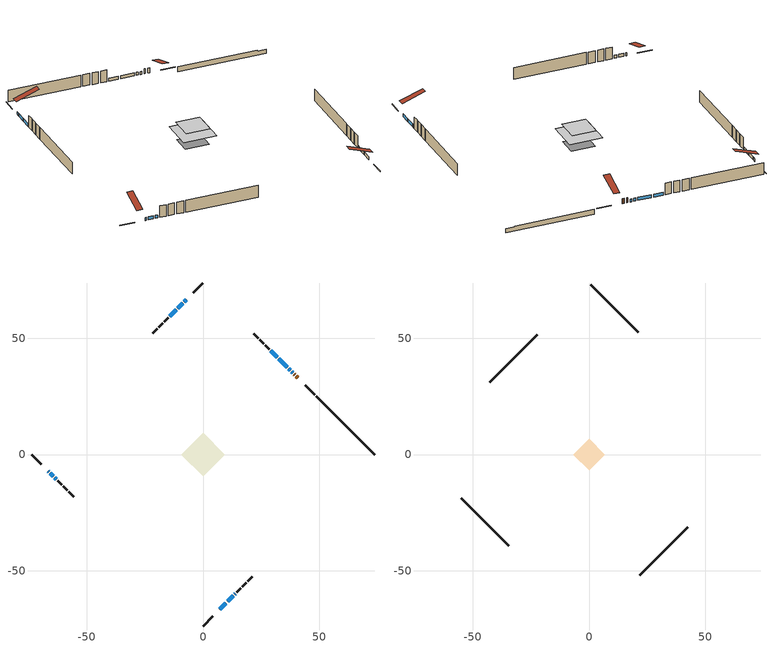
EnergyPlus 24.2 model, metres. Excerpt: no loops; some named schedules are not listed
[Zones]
conditioned space
 floor adiabatic (AdiabaticFloorConstruction): -9.4,0 0,9.4 9.4,0 0,-9.4 z2.74
 floor foundation (Slab1 construction): -6.27,0.6 -0.6,6.27 6.27,-0.6 0.6,-6.27 z-1.73
 wall outside (RimJoist1 construction): 0,-73.71 4.14,-69.58 / -73.71,0 -69.58,-4.14 / 0,73.71 -4.14,69.58 / 47.98,25.73 43.85,29.86 z0.3:0.6
 wall outside (AdiabaticWallConstruction 1): 40.8,32.92 40.17,33.54 / 39.52,34.19 39.13,34.58 z0.3:2.33
 wall outside (AdiabaticWallConstruction): 38.48,35.24 38.08,35.63 / -7.19,66.52 -8,65.71 / 7.19,-66.52 9.88,-63.83 / 10.54,-63.17 12.97,-60.75 / 13.62,-60.09 13.84,-59.87 / -8.66,65.06 -10.86,62.85 / -66.52,-7.19 -66.28,-7.43 / 37.42,36.29 36.94,36.77 / -65.62,-8.09 -64.33,-9.38 / -63.67,-10.04 -63.02,-10.69 / 36.28,37.43 32.51,41.2 / 31.85,41.86 29.16,44.55 / -11.52,62.19 -14.21,59.5 z0.3:1.52
 wall outside (Wall1 construction): 14.5,-59.22 16.21,-57.5 / -62.37,-11.34 -60.66,-13.05 / -14.87,58.84 -16.58,57.13 / 28.5,45.21 26.79,46.92 z0.3:5.18
 wall outside (Wall2 construction): 16.86,-56.85 18.57,-55.14 / -60,-13.71 -58.3,-15.41 / -17.24,56.47 -18.94,54.77 / 26.13,47.58 24.43,49.28 z0.3:5.18
 wall outside (Wall3 construction): 19.22,-54.49 21.21,-52.5 / -57.64,-16.07 -55.65,-18.06 / -19.6,54.11 -21.59,52.12 / 23.77,49.94 21.78,51.93 z0.3:5.18
 wall foundation (FoundationWall1 construction): 48.64,25.07,-1.73 48.64,25.07,0.3 71.2,2.51,0.3 71.2,2.51,-0.05 73.71,0,-0.05 73.71,0,-1.73
 window (WindowConstruction 10): 38.47,35.24 38.08,35.63 z0.3:1.52
 window (WindowConstruction 5): -7.19,66.52 -8,65.71 z0.3:1.52
 window (WindowConstruction 6): 7.19,-66.52 9.88,-63.83 z0.3:1.52
 window (WindowConstruction 7): 10.54,-63.17 12.97,-60.75 z0.3:1.52
 window (WindowConstruction 8): 13.62,-60.09 13.84,-59.87 z0.3:1.52
 window (WindowConstruction 9): -8.66,65.06 -10.86,62.85 z0.3:1.52
 window (WindowConstruction 11): -66.52,-7.19 -66.28,-7.43 z0.3:1.52
 window (WindowConstruction 12): 37.42,36.29 36.94,36.77 z0.3:1.52
 window (WindowConstruction): -65.62,-8.09 -64.33,-9.38 z0.3:1.52
 window (WindowConstruction 1): -63.67,-10.04 -63.03,-10.69 z0.3:1.52
 window (WindowConstruction 2): 36.28,37.43 32.51,41.2 z0.3:1.52
 window (WindowConstruction 3): 31.85,41.86 29.16,44.55 z0.3:1.52
 window (WindowConstruction 4): -11.52,62.19 -14.21,59.5 z0.3:1.52
 door (Door): 40.79,32.92 40.17,33.54 z0.3:2.33
 door (Door 1): 39.52,34.2 39.13,34.58 z0.3:2.33
 ceiling adiabatic (AdiabaticFloorConstruction): 0,-9.4 9.4,0 0,9.4 -9.4,0 z2.74
attic - vented
 floor to conditioned space (Floor1 construction Reversed): -6.78,0 0,6.78 6.78,0 0,-6.78 z5.18
 wall outside (Wall4 construction): 21.87,-51.84 42.34,-31.37 / -54.99,-18.72 -34.52,-39.19 / -22.25,51.47 -42.72,31 / 21.13,52.58 0.66,73.05 z0.3:5.18
 roof outside (Roof1 construction): 6.53,-67.18,5.18 -0.07,-60.57,8.29 -1.81,-62.31,8.29 4.79,-68.92,5.18; -67.18,-6.53,5.18 -60.57,0.07,8.29 -62.31,1.81,8.29 -68.92,-4.79,5.18; -6.53,67.18,5.18 0.07,60.57,8.29 1.81,62.31,8.29 -4.79,68.92,5.18; 41.45,32.26,5.18 34.85,25.66,8.29 36.59,23.91,8.29 43.19,30.52,5.18
[Building]
Building 1: Terrain=Suburbs
[Site:Location]
Montreal Mirabel Intl AP_QC: Latitude {deg}=45.68; Longitude {deg}=-74.03; Time Zone {hr}=-5; Elevation {m}=82; Keep Site Location Information=Yes
[Site:GroundTemperature:Shallow]
0.642858, -1.75623, -1.94836, -0.80987, 3.76054, 8.30966, 12.2535, 14.7518, 14.9641, 12.9321, 9.08883, 4.67926
[Site:WaterMainsTemperature]
Calculation Method=Schedule; Temperature Schedule=mains temperature schedule
[Material] Roughness=Rough; Thermal Absorptance=0.9
Name | Thickness {m} | Conductivity {W/m-K} | Density {kg/m3} | Specific Heat {J/kg-K} | Solar Absorptance | Visible Absorptance
asphalt or fiberglass shingles | 0.00635 | 0.162714 | 1121.4 | 1465.45 | 0.84 | 0.84
ceiling loosefill ins | 0.254 | 0.0480833 | 16.02 | 1046.75 | 0.7 | 0.7
ceiling stud and cavity | 0.1397 | 0.0906711 | 65.682 | 1177.47 | 0.7 | 0.7
concrete 4.0 in. | 0.1016 | 1.803125 | 2242.8 | 837.4 | 0.7 | 0.7
concrete 8.0 in. | 0.2032 | 1.803125 | 2242.8 | 837.4 | 0.7 | 0.7
door material | 0.04445 | 0.188738 | 512.64 | 1214.23 | 0.7 | 0.7
door material 1 | 0.04445 | 0.053851 | 512.64 | 1214.23 | 0.7 | 0.7
floor covering | 0.0127 | 0.0433444 | 54.468 | 1339.84 | 0.6 | 0.6
floor rigid ins; wall rigid ins | 0.512978 | 0.029427 | 32.04 | 1214.23 | 0.7 | 0.7
floor stud and cavity | 0.1397 | 1.75129 | 37.0049 | 1207.88 | 0.7 | 0.7
furniture material conditioned space 1 | 0.1524 | 0.115458 | 640.8 | 1214.23 | 0.6 | 0.6
gypsum board | 0.0127 | 0.160291 | 801 | 837.4 | 0.6 | 0.6
osb sheathing 0.5 in. | 0.0127 | 0.115458 | 512.64 | 1214.23 | 0.7 | 0.7
osb sheathing 0.75 in. | 0.01905 | 0.115458 | 512.64 | 1214.23 | 0.7 | 0.7
rim joist stud and cavity | 0.0508 | 0.153904 | 50.32683 | 1063.81 | 0.6 | 0.6
wall stud and cavity | 0.1397 | 0.132231 | 139.0536 | 1170.24 | 0.7 | 0.7
wall stud and cavity 1 | 0.1397 | 0.0785528 | 139.0536 | 1170.24 | 0.7 | 0.7
wall stud and cavity 2 | 0.1397 | 0.131356 | 139.0536 | 1170.24 | 0.7 | 0.7
wall stud and cavity 3 | 0.0889 | 6.1454 | 50.32683 | 1063.81 | 0.6 | 0.6
wall stud and cavity 4 | 0.0889 | 0.380278 | 52.3479 | 1209.89 | 0.7 | 0.7
wall stud and cavity 5 | 0.0889 | 0.391764 | 83.0341 | 1211.67 | 0.7 | 0.7
wood siding | 0.0254 | 0.102417 | 544.68 | 1172.36 | 0 | 0
wood siding 1 | 0.00254 | 0.102417 | 544.68 | 1172.36 | 0 | 0
wood siding 2; wood siding 3; wood siding 4 | 0.0254 | 0.102417 | 544.68 | 1172.36 | 0.7 | 0.7
[WindowMaterial:SimpleGlazingSystem]
Name | U-Factor {W/m2-K} | Solar Heat Gain Coefficient
WindowMaterial | 4.50663 | 0.69
WindowMaterial 1 | 4.98983 | 0.66
WindowMaterial 2 | 2.90089 | 0.65
WindowMaterial 3 | 4.51231 | 0.69
WindowMaterial 4 | 4.81665 | 0.67
WindowMaterial 5 | 6.17653 | 0.58
WindowMaterial 6 | 2.97414 | 0.6
WindowMaterial 7 | 3.09678 | 0.61
WindowMaterial 8 | 5.984612 | 0.6
[Construction]
AdiabaticFloorConstruction: floor stud and cavity, floor rigid ins, osb sheathing 0.75 in., floor covering
AdiabaticWallConstruction: wood siding 3, wall rigid ins, wall stud and cavity 4, gypsum board
AdiabaticWallConstruction 1: wood siding 4, wall rigid ins, wall stud and cavity 4, gypsum board
Door: door material
Door 1: door material 1
Floor1 construction Reversed: gypsum board, ceiling stud and cavity, ceiling loosefill ins
FoundationWall1 construction: concrete 8.0 in.
furniture construction conditioned space 1: furniture material conditioned space 1
PartitionWallConstruction: gypsum board, wall stud and cavity 5, gypsum board
RimJoist1 construction: wood siding 2, rim joist stud and cavity
Roof1 construction: asphalt or fiberglass shingles
Slab1 construction: concrete 4.0 in.
Wall1 construction: wood siding, osb sheathing 0.5 in., wall stud and cavity, gypsum board
Wall2 construction: wood siding, osb sheathing 0.5 in., wall stud and cavity 1, gypsum board
Wall3 construction: wood siding, osb sheathing 0.5 in., wall stud and cavity 2, gypsum board
Wall4 construction: wood siding 1, wall stud and cavity 3
WindowConstruction: WindowMaterial
WindowConstruction 1: WindowMaterial 1
WindowConstruction 10: WindowMaterial 7
WindowConstruction 11; WindowConstruction 12: WindowMaterial 8
WindowConstruction 2: WindowMaterial 2
WindowConstruction 3; WindowConstruction 4; WindowConstruction 6: WindowMaterial 3
WindowConstruction 5; WindowConstruction 7: WindowMaterial 4
WindowConstruction 8: WindowMaterial 5
WindowConstruction 9: WindowMaterial 6
[Zone] Multiplier=1; Part of Total Floor Area=Yes
Name | Volume {m3}
attic - vented | 46.4856
conditioned space | 636.5
[Space]
Name | Zone | Volume {m3}
attic - vented 1 | attic - vented | 46.4856
conditioned space 1 | conditioned space | 636.5
[ZoneInfiltration:EffectiveLeakageArea]
infil attic - vented 1: Zone or Space=attic - vented 1; Schedule=Always On Discrete; Effective Air Leakage Area {cm2}=4244.77; Stack Coefficient=0.000555638; Wind Coefficient=1.59263e-05
[ZoneMixing]
whole house fan mix: Zone or Space=attic - vented; Schedule=Always On Continuous; Design Flow Rate Calculation Method=Flow/Zone; Design Flow Rate {m3/s}=0; Source Zone or Space=conditioned space
[SurfaceProperty:ExposedFoundationPerimeter]
Slab1: Exposed Perimeter Calculation Method=TotalExposedPerimeter; Total Exposed Perimeter {m}=35.454
[InternalMass] Zone or ZoneList=conditioned space; Space or SpaceList=conditioned space 1
Name | Construction | Surface Area {m2}
furniture mass conditioned space 1 | furniture construction conditioned space 1 | 101.84
partition wall mass | PartitionWallConstruction | 254.6
[Lights]
interior lighting: Zone or ZoneList or Space or SpaceList=conditioned space 1; Schedule=interior lighting schedule; Design Level Calculation Method=LightingLevel; Lighting Level {W}=343.2; Return Air Fraction=0; Fraction Radiant=0.6; Fraction Visible=0.2; Fraction Replaceable=1
[People]
occupants: Zone or ZoneList or Space or SpaceList=conditioned space 1; Number of People Schedule=occupants schedule; Number of People Calculation Method=People; Number of People=3; Fraction Radiant=0.314171; Sensible Heat Fraction=0.56303; Activity Level Schedule=occupants activity schedule; Carbon Dioxide Generation Rate {m3/s-W}=0; Enable ASHRAE 55 Comfort Warnings=No; Mean Radiant Temperature Calculation Type=EnclosureAveraged
[ElectricEquipment] Zone or ZoneList or Space or SpaceList=conditioned space 1; Design Level Calculation Method=EquipmentLevel
Name | Schedule | Design Level {W} | Fraction Latent | Fraction Radiant | Fraction Lost
clothes dryer | clothes dryer schedule | 140.772 | 0.015 | 0.081 | 0.85
clothes washer | clothes washer schedule | 32.1985 | 0.03 | 0.162 | 0.7
cooking range | cooking range schedule | 215.147 | 0.08 | 0.432 | 0.2
dishwasher | dishwasher schedule | 66.8632 | 0.3 | 0.18 | 0.4
fridge | fridge schedule | 72.9452 | 0 | 0.6 | 0
mech vent house fan | mech vent house fan schedule | 0 | 0 | 0 | 1
mech vent house fan cfis | mech vent house fan cfis schedule | 0 | 0 | 0 | 0
misc plug loads | misc plug loads schedule | 494.7 | 0.045 | 0.513 | 0.1
whole house fan | Always On Discrete | 0 | 0 | 0 | 1
[OtherEquipment] Zone or ZoneList or Space or SpaceList=conditioned space 1; Design Level Calculation Method=EquipmentLevel
Name | Fuel Type | Schedule | Design Level {W} | Fraction Latent | Fraction Radiant | Fraction Lost
clothes dryer 1 | Electricity | clothes dryer schedule | 0 | 0.015 | 0.081 | 0.85
cooking range 1 | Electricity | cooking range schedule | 0 | 0.08 | 0.432 | 0.2
general water use latent | None | general water use schedule | 62.594 | 1 | 0 | 0
general water use sensible | None | general water use schedule | -61.6891 | 0 | 0.6 | 0
mech vent house fan latent load | None | Always On Discrete | 0 | 1 | 0 | 0
mech vent house fan sensible load | None | Always On Discrete | 0 | 0 | 0 | 0
water heater energy adjustment1 | Electricity | Always On Discrete | 0.01 | 0 | 0 | 1
[ZoneInfiltration:DesignFlowRate] Zone or ZoneList or Space or SpaceList=conditioned space 1; Schedule=Always On Discrete; Design Flow Rate Calculation Method=Flow/Zone; Design Flow Rate {m3/s}=0
infil flow; natural vent flow; whole house fan flow
[ZoneControl:Thermostat]
conditioned space Thermostat: Zone or ZoneList=conditioned space; Control Type Schedule=conditioned space Thermostat Schedule; Control 1=conditioned space temperature setpoint; Temperature Difference Between Cutout And Setpoint {deltaC}=0
[ThermostatSetpoint:DualSetpoint]
conditioned space temperature setpoint: Heating Setpoint Temperature Schedule=heating setpoint; Cooling Setpoint Temperature Schedule=cooling setpoint
[Zone equipment]
conditioned space: electric baseboard
[Foundation:Kiva]
Foundation Kiva 1: Initial Indoor Air Temperature {C}=21; Wall Height Above Grade {m}=0.299984; Wall Depth Below Slab {m}=0.2032
[Foundation:Kiva:Settings]
Soil Conductivity {W/m-K}=0.849921; Soil Density {kg/m3}=1842.3; Soil Specific Heat {J/kg-K}=418.7; Ground Solar Absorptivity=0.9; Ground Thermal Absorptivity=0.9; Ground Surface Roughness {m}=0.03; Far-Field Width {m}=40; Deep-Ground Boundary Condition=ZeroFlux; Deep-Ground Depth {m}=40; Minimum Cell Dimension {m}=0.2; Maximum Cell Growth Coefficient=3; Simulation Timestep=Timestep
[Exterior:Lights]
exterior lighting: Schedule=exterior lighting schedule; Design Level {W}=75.6
[EnergyManagementSystem:Sensor] Output:Variable or Output:Meter Index Key=conditioned space
Name | Output:Variable or Output:Meter
conditioned_space_clg_unmet_s | Zone Cooling Setpoint Not Met Time
conditioned_space_htg_unmet_s | Zone Heating Setpoint Not Met Time
fridge_tin_s; tin_s; tin_s_1 | Zone Mean Air Temperature
tout_s | Zone Outdoor Air Drybulb Temperature
win_s | Zone Air Humidity Ratio
[Schedule:Constant]
Name | Hourly Value
Always On Continuous; mech vent house fan schedule; mech vent house fan cfis schedule; Always On Discrete | 1
occupants activity schedule | 117.228
fridge schedule | 0
[Schedule:Week:Daily]
interior lighting schedule Week Rule - Jan1-Jan27: interior lighting schedule day, interior lighting schedule day, interior lighting schedule day, interior lighting schedule day, interior lighting schedule day, interior lighting schedule day, interior lighting schedule day, interior lighting schedule default day, interior lighting schedule default day, interior lighting schedule default day, interior lighting schedule default day, interior lighting schedule default day
interior lighting schedule Week Rule - Jan28-Feb3: interior lighting schedule day, interior lighting schedule day, interior lighting schedule day, interior lighting schedule day, interior lighting schedule day 1, interior lighting schedule day 1, interior lighting schedule day 1, interior lighting schedule default day, interior lighting schedule default day, interior lighting schedule default day, interior lighting schedule default day, interior lighting schedule default day
interior lighting schedule Week Rule - Feb4-Feb24: interior lighting schedule day 1, interior lighting schedule day 1, interior lighting schedule day 1, interior lighting schedule day 1, interior lighting schedule day 1, interior lighting schedule day 1, interior lighting schedule day 1, interior lighting schedule default day, interior lighting schedule default day, interior lighting schedule default day, interior lighting schedule default day, interior lighting schedule default day
interior lighting schedule Week Rule - Feb25-Mar3: interior lighting schedule day 1, interior lighting schedule day 1, interior lighting schedule day 1, interior lighting schedule day 1, interior lighting schedule day 2, interior lighting schedule day 2, interior lighting schedule day 2, interior lighting schedule default day, interior lighting schedule default day, interior lighting schedule default day, interior lighting schedule default day, interior lighting schedule default day
interior lighting schedule Week Rule - Mar4-Mar31: interior lighting schedule day 2, interior lighting schedule day 2, interior lighting schedule day 2, interior lighting schedule day 2, interior lighting schedule day 2, interior lighting schedule day 2, interior lighting schedule day 2, interior lighting schedule default day, interior lighting schedule default day, interior lighting schedule default day, interior lighting schedule default day, interior lighting schedule default day
interior lighting schedule Week Rule - Apr1-Apr28: interior lighting schedule day 3, interior lighting schedule day 3, interior lighting schedule day 3, interior lighting schedule day 3, interior lighting schedule day 3, interior lighting schedule day 3, interior lighting schedule day 3, interior lighting schedule default day, interior lighting schedule default day, interior lighting schedule default day, interior lighting schedule default day, interior lighting schedule default day
interior lighting schedule Week Rule - Apr29-May5: interior lighting schedule day 3, interior lighting schedule day 3, interior lighting schedule day 4, interior lighting schedule day 4, interior lighting schedule day 4, interior lighting schedule day 4, interior lighting schedule day 4, interior lighting schedule default day, interior lighting schedule default day, interior lighting schedule default day, interior lighting schedule default day, interior lighting schedule default day
interior lighting schedule Week Rule - May6-May26: interior lighting schedule day 4, interior lighting schedule day 4, interior lighting schedule day 4, interior lighting schedule day 4, interior lighting schedule day 4, interior lighting schedule day 4, interior lighting schedule day 4, interior lighting schedule default day, interior lighting schedule default day, interior lighting schedule default day, interior lighting schedule default day, interior lighting schedule default day
interior lighting schedule Week Rule - May27-Jun2: interior lighting schedule day 4, interior lighting schedule day 4, interior lighting schedule day 4, interior lighting schedule day 4, interior lighting schedule day 4, interior lighting schedule day 5, interior lighting schedule day 5, interior lighting schedule default day, interior lighting schedule default day, interior lighting schedule default day, interior lighting schedule default day, interior lighting schedule default day
interior lighting schedule Week Rule - Jun3-Jun30: interior lighting schedule day 5, interior lighting schedule day 5, interior lighting schedule day 5, interior lighting schedule day 5, interior lighting schedule day 5, interior lighting schedule day 5, interior lighting schedule day 5, interior lighting schedule default day, interior lighting schedule default day, interior lighting schedule default day, interior lighting schedule default day, interior lighting schedule default day
interior lighting schedule Week Rule - Jul1-Jul28: interior lighting schedule day 6, interior lighting schedule day 6, interior lighting schedule day 6, interior lighting schedule day 6, interior lighting schedule day 6, interior lighting schedule day 6, interior lighting schedule day 6, interior lighting schedule default day, interior lighting schedule default day, interior lighting schedule default day, interior lighting schedule default day, interior lighting schedule default day
interior lighting schedule Week Rule - Jul29-Aug4: interior lighting schedule day 6, interior lighting schedule day 6, interior lighting schedule day 6, interior lighting schedule day 7, interior lighting schedule day 7, interior lighting schedule day 7, interior lighting schedule day 7, interior lighting schedule default day, interior lighting schedule default day, interior lighting schedule default day, interior lighting schedule default day, interior lighting schedule default day
interior lighting schedule Week Rule - Aug5-Aug25: interior lighting schedule day 7, interior lighting schedule day 7, interior lighting schedule day 7, interior lighting schedule day 7, interior lighting schedule day 7, interior lighting schedule day 7, interior lighting schedule day 7, interior lighting schedule default day, interior lighting schedule default day, interior lighting schedule default day, interior lighting schedule default day, interior lighting schedule default day
interior lighting schedule Week Rule - Aug26-Sep1: interior lighting schedule day 7, interior lighting schedule day 7, interior lighting schedule day 7, interior lighting schedule day 7, interior lighting schedule day 7, interior lighting schedule day 7, interior lighting schedule day 8, interior lighting schedule default day, interior lighting schedule default day, interior lighting schedule default day, interior lighting schedule default day, interior lighting schedule default day
interior lighting schedule Week Rule - Sep2-Sep29: interior lighting schedule day 8, interior lighting schedule day 8, interior lighting schedule day 8, interior lighting schedule day 8, interior lighting schedule day 8, interior lighting schedule day 8, interior lighting schedule day 8, interior lighting schedule default day, interior lighting schedule default day, interior lighting schedule default day, interior lighting schedule default day, interior lighting schedule default day
interior lighting schedule Week Rule - Sep30-Oct6: interior lighting schedule day 8, interior lighting schedule day 9, interior lighting schedule day 9, interior lighting schedule day 9, interior lighting schedule day 9, interior lighting schedule day 9, interior lighting schedule day 9, interior lighting schedule default day, interior lighting schedule default day, interior lighting schedule default day, interior lighting schedule default day, interior lighting schedule default day
interior lighting schedule Week Rule - Oct7-Oct27: interior lighting schedule day 9, interior lighting schedule day 9, interior lighting schedule day 9, interior lighting schedule day 9, interior lighting schedule day 9, interior lighting schedule day 9, interior lighting schedule day 9, interior lighting schedule default day, interior lighting schedule default day, interior lighting schedule default day, interior lighting schedule default day, interior lighting schedule default day
interior lighting schedule Week Rule - Oct28-Nov3: interior lighting schedule day 9, interior lighting schedule day 9, interior lighting schedule day 9, interior lighting schedule day 9, interior lighting schedule day 10, interior lighting schedule day 10, interior lighting schedule day 10, interior lighting schedule default day, interior lighting schedule default day, interior lighting schedule default day, interior lighting schedule default day, interior lighting schedule default day
interior lighting schedule Week Rule - Nov4-Nov24: interior lighting schedule day 10, interior lighting schedule day 10, interior lighting schedule day 10, interior lighting schedule day 10, interior lighting schedule day 10, interior lighting schedule day 10, interior lighting schedule day 10, interior lighting schedule default day, interior lighting schedule default day, interior lighting schedule default day, interior lighting schedule default day, interior lighting schedule default day
interior lighting schedule Week Rule - Nov25-Dec1: interior lighting schedule day 10, interior lighting schedule day 10, interior lighting schedule day 10, interior lighting schedule day 10, interior lighting schedule day 10, interior lighting schedule day 10, interior lighting schedule day 11, interior lighting schedule default day, interior lighting schedule default day, interior lighting schedule default day, interior lighting schedule default day, interior lighting schedule default day
interior lighting schedule Week Rule - Dec2-Dec31: interior lighting schedule day 11, interior lighting schedule day 11, interior lighting schedule day 11, interior lighting schedule day 11, interior lighting schedule day 11, interior lighting schedule day 11, interior lighting schedule day 11, interior lighting schedule default day, interior lighting schedule default day, interior lighting schedule default day, interior lighting schedule default day, interior lighting schedule default day
occupants schedule Week Rule - Jan1-Dec31: occupants schedule day, occupants schedule day, occupants schedule day, occupants schedule day, occupants schedule day, occupants schedule day, occupants schedule day, occupants schedule default day, occupants schedule default day, occupants schedule default day, occupants schedule default day, occupants schedule default day
clothes dryer schedule Week Rule - Jan1-Dec31: clothes dryer schedule day, clothes dryer schedule day, clothes dryer schedule day, clothes dryer schedule day, clothes dryer schedule day, clothes dryer schedule day, clothes dryer schedule day, clothes dryer schedule default day, clothes dryer schedule default day, clothes dryer schedule default day, clothes dryer schedule default day, clothes dryer schedule default day
clothes washer schedule Week Rule - Jan1-Dec31: clothes washer schedule day, clothes washer schedule day, clothes washer schedule day, clothes washer schedule day, clothes washer schedule day, clothes washer schedule day, clothes washer schedule day, clothes washer schedule default day, clothes washer schedule default day, clothes washer schedule default day, clothes washer schedule default day, clothes washer schedule default day
cooking range schedule Week Rule - Jan1-Dec31: cooking range schedule day, cooking range schedule day, cooking range schedule day, cooking range schedule day, cooking range schedule day, cooking range schedule day, cooking range schedule day, cooking range schedule default day, cooking range schedule default day, cooking range schedule default day, cooking range schedule default day, cooking range schedule default day
dishwasher schedule Week Rule - Jan1-Dec31: dishwasher schedule day, dishwasher schedule day, dishwasher schedule day, dishwasher schedule day, dishwasher schedule day, dishwasher schedule day, dishwasher schedule day, dishwasher schedule default day, dishwasher schedule default day, dishwasher schedule default day, dishwasher schedule default day, dishwasher schedule default day
misc plug loads schedule Week Rule - Jan1-Dec31: misc plug loads schedule day, misc plug loads schedule day, misc plug loads schedule day, misc plug loads schedule day, misc plug loads schedule day, misc plug loads schedule day, misc plug loads schedule day, misc plug loads schedule default day, misc plug loads schedule default day, misc plug loads schedule default day, misc plug loads schedule default day, misc plug loads schedule default day
general water use schedule Week Rule - Jan1-Dec31: general water use schedule day, general water use schedule day, general water use schedule day, general water use schedule day, general water use schedule day, general water use schedule day, general water use schedule day, general water use schedule default day, general water use schedule default day, general water use schedule default day, general water use schedule default day, general water use schedule default day
exterior lighting schedule Week Rule - Jan1-Jan27: exterior lighting schedule day, exterior lighting schedule day, exterior lighting schedule day, exterior lighting schedule day, exterior lighting schedule day, exterior lighting schedule day, exterior lighting schedule day, exterior lighting schedule default day, exterior lighting schedule default day, exterior lighting schedule default day, exterior lighting schedule default day, exterior lighting schedule default day
exterior lighting schedule Week Rule - Jan28-Feb3: exterior lighting schedule day, exterior lighting schedule day, exterior lighting schedule day, exterior lighting schedule day, exterior lighting schedule day 1, exterior lighting schedule day 1, exterior lighting schedule day 1, exterior lighting schedule default day, exterior lighting schedule default day, exterior lighting schedule default day, exterior lighting schedule default day, exterior lighting schedule default day
exterior lighting schedule Week Rule - Feb4-Feb24: exterior lighting schedule day 1, exterior lighting schedule day 1, exterior lighting schedule day 1, exterior lighting schedule day 1, exterior lighting schedule day 1, exterior lighting schedule day 1, exterior lighting schedule day 1, exterior lighting schedule default day, exterior lighting schedule default day, exterior lighting schedule default day, exterior lighting schedule default day, exterior lighting schedule default day
exterior lighting schedule Week Rule - Feb25-Mar3: exterior lighting schedule day 1, exterior lighting schedule day 1, exterior lighting schedule day 1, exterior lighting schedule day 1, exterior lighting schedule day 2, exterior lighting schedule day 2, exterior lighting schedule day 2, exterior lighting schedule default day, exterior lighting schedule default day, exterior lighting schedule default day, exterior lighting schedule default day, exterior lighting schedule default day
exterior lighting schedule Week Rule - Mar4-Mar31: exterior lighting schedule day 2, exterior lighting schedule day 2, exterior lighting schedule day 2, exterior lighting schedule day 2, exterior lighting schedule day 2, exterior lighting schedule day 2, exterior lighting schedule day 2, exterior lighting schedule default day, exterior lighting schedule default day, exterior lighting schedule default day, exterior lighting schedule default day, exterior lighting schedule default day
exterior lighting schedule Week Rule - Apr1-Apr28: exterior lighting schedule day 3, exterior lighting schedule day 3, exterior lighting schedule day 3, exterior lighting schedule day 3, exterior lighting schedule day 3, exterior lighting schedule day 3, exterior lighting schedule day 3, exterior lighting schedule default day, exterior lighting schedule default day, exterior lighting schedule default day, exterior lighting schedule default day, exterior lighting schedule default day
exterior lighting schedule Week Rule - Apr29-May5: exterior lighting schedule day 3, exterior lighting schedule day 3, exterior lighting schedule day 4, exterior lighting schedule day 4, exterior lighting schedule day 4, exterior lighting schedule day 4, exterior lighting schedule day 4, exterior lighting schedule default day, exterior lighting schedule default day, exterior lighting schedule default day, exterior lighting schedule default day, exterior lighting schedule default day
exterior lighting schedule Week Rule - May6-May26: exterior lighting schedule day 4, exterior lighting schedule day 4, exterior lighting schedule day 4, exterior lighting schedule day 4, exterior lighting schedule day 4, exterior lighting schedule day 4, exterior lighting schedule day 4, exterior lighting schedule default day, exterior lighting schedule default day, exterior lighting schedule default day, exterior lighting schedule default day, exterior lighting schedule default day
exterior lighting schedule Week Rule - May27-Jun2: exterior lighting schedule day 4, exterior lighting schedule day 4, exterior lighting schedule day 4, exterior lighting schedule day 4, exterior lighting schedule day 4, exterior lighting schedule day 5, exterior lighting schedule day 5, exterior lighting schedule default day, exterior lighting schedule default day, exterior lighting schedule default day, exterior lighting schedule default day, exterior lighting schedule default day
exterior lighting schedule Week Rule - Jun3-Jun30: exterior lighting schedule day 5, exterior lighting schedule day 5, exterior lighting schedule day 5, exterior lighting schedule day 5, exterior lighting schedule day 5, exterior lighting schedule day 5, exterior lighting schedule day 5, exterior lighting schedule default day, exterior lighting schedule default day, exterior lighting schedule default day, exterior lighting schedule default day, exterior lighting schedule default day
exterior lighting schedule Week Rule - Jul1-Jul28: exterior lighting schedule day 6, exterior lighting schedule day 6, exterior lighting schedule day 6, exterior lighting schedule day 6, exterior lighting schedule day 6, exterior lighting schedule day 6, exterior lighting schedule day 6, exterior lighting schedule default day, exterior lighting schedule default day, exterior lighting schedule default day, exterior lighting schedule default day, exterior lighting schedule default day
exterior lighting schedule Week Rule - Jul29-Aug4: exterior lighting schedule day 6, exterior lighting schedule day 6, exterior lighting schedule day 6, exterior lighting schedule day 7, exterior lighting schedule day 7, exterior lighting schedule day 7, exterior lighting schedule day 7, exterior lighting schedule default day, exterior lighting schedule default day, exterior lighting schedule default day, exterior lighting schedule default day, exterior lighting schedule default day
exterior lighting schedule Week Rule - Aug5-Aug25: exterior lighting schedule day 7, exterior lighting schedule day 7, exterior lighting schedule day 7, exterior lighting schedule day 7, exterior lighting schedule day 7, exterior lighting schedule day 7, exterior lighting schedule day 7, exterior lighting schedule default day, exterior lighting schedule default day, exterior lighting schedule default day, exterior lighting schedule default day, exterior lighting schedule default day
exterior lighting schedule Week Rule - Aug26-Sep1: exterior lighting schedule day 7, exterior lighting schedule day 7, exterior lighting schedule day 7, exterior lighting schedule day 7, exterior lighting schedule day 7, exterior lighting schedule day 7, exterior lighting schedule day 8, exterior lighting schedule default day, exterior lighting schedule default day, exterior lighting schedule default day, exterior lighting schedule default day, exterior lighting schedule default day
exterior lighting schedule Week Rule - Sep2-Sep29: exterior lighting schedule day 8, exterior lighting schedule day 8, exterior lighting schedule day 8, exterior lighting schedule day 8, exterior lighting schedule day 8, exterior lighting schedule day 8, exterior lighting schedule day 8, exterior lighting schedule default day, exterior lighting schedule default day, exterior lighting schedule default day, exterior lighting schedule default day, exterior lighting schedule default day
exterior lighting schedule Week Rule - Sep30-Oct6: exterior lighting schedule day 8, exterior lighting schedule day 9, exterior lighting schedule day 9, exterior lighting schedule day 9, exterior lighting schedule day 9, exterior lighting schedule day 9, exterior lighting schedule day 9, exterior lighting schedule default day, exterior lighting schedule default day, exterior lighting schedule default day, exterior lighting schedule default day, exterior lighting schedule default day
exterior lighting schedule Week Rule - Oct7-Oct27: exterior lighting schedule day 9, exterior lighting schedule day 9, exterior lighting schedule day 9, exterior lighting schedule day 9, exterior lighting schedule day 9, exterior lighting schedule day 9, exterior lighting schedule day 9, exterior lighting schedule default day, exterior lighting schedule default day, exterior lighting schedule default day, exterior lighting schedule default day, exterior lighting schedule default day
exterior lighting schedule Week Rule - Oct28-Nov3: exterior lighting schedule day 9, exterior lighting schedule day 9, exterior lighting schedule day 9, exterior lighting schedule day 9, exterior lighting schedule day 10, exterior lighting schedule day 10, exterior lighting schedule day 10, exterior lighting schedule default day, exterior lighting schedule default day, exterior lighting schedule default day, exterior lighting schedule default day, exterior lighting schedule default day
exterior lighting schedule Week Rule - Nov4-Nov24: exterior lighting schedule day 10, exterior lighting schedule day 10, exterior lighting schedule day 10, exterior lighting schedule day 10, exterior lighting schedule day 10, exterior lighting schedule day 10, exterior lighting schedule day 10, exterior lighting schedule default day, exterior lighting schedule default day, exterior lighting schedule default day, exterior lighting schedule default day, exterior lighting schedule default day
exterior lighting schedule Week Rule - Nov25-Dec1: exterior lighting schedule day 10, exterior lighting schedule day 10, exterior lighting schedule day 10, exterior lighting schedule day 10, exterior lighting schedule day 10, exterior lighting schedule day 10, exterior lighting schedule day 11, exterior lighting schedule default day, exterior lighting schedule default day, exterior lighting schedule default day, exterior lighting schedule default day, exterior lighting schedule default day
exterior lighting schedule Week Rule - Dec2-Dec31: exterior lighting schedule day 11, exterior lighting schedule day 11, exterior lighting schedule day 11, exterior lighting schedule day 11, exterior lighting schedule day 11, exterior lighting schedule day 11, exterior lighting schedule day 11, exterior lighting schedule default day, exterior lighting schedule default day, exterior lighting schedule default day, exterior lighting schedule default day, exterior lighting schedule default day
[Schedule:Year]
interior lighting schedule: interior lighting schedule Week Rule - Jan1-Jan27, 1, 1, 1, 27, interior lighting schedule Week Rule - Jan28-Feb3, 1, 28, 2, 3, interior lighting schedule Week Rule - Feb4-Feb24, 2, 4, 2, 24, interior lighting schedule Week Rule - Feb25-Mar3, 2, 25, 3, 3, interior lighting schedule Week Rule - Mar4-Mar31, 3, 4, 3, 31, interior lighting schedule Week Rule - Apr1-Apr28, 4, 1, 4, 28, interior lighting schedule Week Rule - Apr29-May5, 4, 29, 5, 5, interior lighting schedule Week Rule - May6-May26, 5, 6, 5, 26, interior lighting schedule Week Rule - May27-Jun2, 5, 27, 6, 2, interior lighting schedule Week Rule - Jun3-Jun30, 6, 3, 6, 30, interior lighting schedule Week Rule - Jul1-Jul28, 7, 1, 7, 28, interior lighting schedule Week Rule - Jul29-Aug4, 7, 29, 8, 4, interior lighting schedule Week Rule - Aug5-Aug25, 8, 5, 8, 25, interior lighting schedule Week Rule - Aug26-Sep1, 8, 26, 9, 1, interior lighting schedule Week Rule - Sep2-Sep29, 9, 2, 9, 29, interior lighting schedule Week Rule - Sep30-Oct6, 9, 30, 10, 6, interior lighting schedule Week Rule - Oct7-Oct27, 10, 7, 10, 27, interior lighting schedule Week Rule - Oct28-Nov3, 10, 28, 11, 3, interior lighting schedule Week Rule - Nov4-Nov24, 11, 4, 11, 24, interior lighting schedule Week Rule - Nov25-Dec1, 11, 25, 12, 1, interior lighting schedule Week Rule - Dec2-Dec31, 12, 2, 12, 31
occupants schedule: occupants schedule Week Rule - Jan1-Dec31, 1, 1, 12, 31
clothes dryer schedule: clothes dryer schedule Week Rule - Jan1-Dec31, 1, 1, 12, 31
clothes washer schedule: clothes washer schedule Week Rule - Jan1-Dec31, 1, 1, 12, 31
cooking range schedule: cooking range schedule Week Rule - Jan1-Dec31, 1, 1, 12, 31
dishwasher schedule: dishwasher schedule Week Rule - Jan1-Dec31, 1, 1, 12, 31
misc plug loads schedule: misc plug loads schedule Week Rule - Jan1-Dec31, 1, 1, 12, 31
general water use schedule: general water use schedule Week Rule - Jan1-Dec31, 1, 1, 12, 31
heating setpoint: heating setpoint Week Rule - Jan1-Dec31, 1, 1, 12, 31
cooling setpoint: cooling setpoint Week Rule - Jan1-Dec31, 1, 1, 12, 31
exterior lighting schedule: exterior lighting schedule Week Rule - Jan1-Jan27, 1, 1, 1, 27, exterior lighting schedule Week Rule - Jan28-Feb3, 1, 28, 2, 3, exterior lighting schedule Week Rule - Feb4-Feb24, 2, 4, 2, 24, exterior lighting schedule Week Rule - Feb25-Mar3, 2, 25, 3, 3, exterior lighting schedule Week Rule - Mar4-Mar31, 3, 4, 3, 31, exterior lighting schedule Week Rule - Apr1-Apr28, 4, 1, 4, 28, exterior lighting schedule Week Rule - Apr29-May5, 4, 29, 5, 5, exterior lighting schedule Week Rule - May6-May26, 5, 6, 5, 26, exterior lighting schedule Week Rule - May27-Jun2, 5, 27, 6, 2, exterior lighting schedule Week Rule - Jun3-Jun30, 6, 3, 6, 30, exterior lighting schedule Week Rule - Jul1-Jul28, 7, 1, 7, 28, exterior lighting schedule Week Rule - Jul29-Aug4, 7, 29, 8, 4, exterior lighting schedule Week Rule - Aug5-Aug25, 8, 5, 8, 25, exterior lighting schedule Week Rule - Aug26-Sep1, 8, 26, 9, 1, exterior lighting schedule Week Rule - Sep2-Sep29, 9, 2, 9, 29, exterior lighting schedule Week Rule - Sep30-Oct6, 9, 30, 10, 6, exterior lighting schedule Week Rule - Oct7-Oct27, 10, 7, 10, 27, exterior lighting schedule Week Rule - Oct28-Nov3, 10, 28, 11, 3, exterior lighting schedule Week Rule - Nov4-Nov24, 11, 4, 11, 24, exterior lighting schedule Week Rule - Nov25-Dec1, 11, 25, 12, 1, exterior lighting schedule Week Rule - Dec2-Dec31, 12, 2, 12, 31
[Schedule:Compact]
conditioned space Thermostat Schedule: Through: 12/31, For: AllDays, Until: 24:00, 4
mains temperature schedule: Through: 01/01, For: AllDays, Until: 24:00, 5.61444, Through: 01/02, For: AllDays, Until: 24:00, 5.535, Through: 01/03, For: AllDays, Until: 24:00, 5.45667, Through: 01/04, For: AllDays, Until: 24:00, 5.37944, Through: 01/05, For: AllDays, Until: 24:00, 5.30333, Through: 01/06, For: AllDays, Until: 24:00, 5.22889, Through: 01/07, For: AllDays, Until: 24:00, 5.15611, Through: 01/08, For: AllDays, Until: 24:00, 5.08389, Through: 01/09, For: AllDays, Until: 24:00, 5.01333, Through: 01/10, For: AllDays, Until: 24:00, 4.94444, Through: 01/11, For: AllDays, Until: 24:00, 4.87667, Through: 01/12, For: AllDays, Until: 24:00, 4.81056, Through: 01/13, For: AllDays, Until: 24:00, 4.74556, Through: 01/14, For: AllDays, Until: 24:00, 4.68222, Through: 01/15, For: AllDays, Until: 24:00, 4.62056, Through: 01/16, For: AllDays, Until: 24:00, 4.56, Through: 01/17, For: AllDays, Until: 24:00, 4.50111, Through: 01/18, For: AllDays, Until: 24:00, 4.44389, Through: 01/19, For: AllDays, Until: 24:00, 4.38778, Through: 01/20, For: AllDays, Until: 24:00, 4.33389, Through: 01/21, For: AllDays, Until: 24:00, 4.28111, Through: 01/22, For: AllDays, Until: 24:00, 4.23, Through: 01/23, For: AllDays, Until: 24:00, 4.18056, Through: 01/24, For: AllDays, Until: 24:00, 4.13278, Through: 01/25, For: AllDays, Until: 24:00, 4.08667, Through: 01/26, For: AllDays, Until: 24:00, 4.04222, Through: 01/27, For: AllDays, Until: 24:00, 3.99944, Through: 01/28, For: AllDays, Until: 24:00, 3.95833, Through: 01/29, For: AllDays, Until: 24:00, 3.91889, Through: 01/30, For: AllDays, Until: 24:00, 3.88111, Through: 01/31, For: AllDays, Until: 24:00, 3.845, Through: 02/01, For: AllDays, Until: 24:00, 3.81056, Through: 02/02, For: AllDays, Until: 24:00, 3.77778, Through: 02/03, For: AllDays, Until: 24:00, 3.74722, Through: 02/04, For: AllDays, Until: 24:00, 3.71833, Through: 02/05, For: AllDays, Until: 24:00, 3.69056, Through: 02/06, For: AllDays, Until: 24:00, 3.66556, Through: 02/07, For: AllDays, Until: 24:00, 3.64167, Through: 02/08, For: AllDays, Until: 24:00, 3.61944, Through: 02/09, For: AllDays, Until: 24:00, 3.59944, Through: 02/10, For: AllDays, Until: 24:00, 3.58111, Through: 02/11, For: AllDays, Until: 24:00, 3.56444, Through: 02/12, For: AllDays, Until: 24:00, 3.55, Through: 02/13, For: AllDays, Until: 24:00, 3.53667, Through: 02/14, For: AllDays, Until: 24:00, 3.52556, Through: 02/15, For: AllDays, Until: 24:00, 3.51667, Through: 02/16, For: AllDays, Until: 24:00, 3.50889, Through: 02/17, For: AllDays, Until: 24:00, 3.50333, Through: 02/18, For: AllDays, Until: 24:00, 3.49944, Through: 02/19, For: AllDays, Until: 24:00, 3.49778, Through: 02/20, For: AllDays, Until: 24:00, 3.49778, Through: 02/21, For: AllDays, Until: 24:00, 3.49944, Through: 02/22, For: AllDays, Until: 24:00, 3.50278, Through: 02/23, For: AllDays, Until: 24:00, 3.50833, Through: 02/24, For: AllDays, Until: 24:00, 3.515, Through: 02/25, For: AllDays, Until: 24:00, 3.52444, Through: 02/26, For: AllDays, Until: 24:00, 3.535, Through: 02/27, For: AllDays, Until: 24:00, 3.54778, Through: 02/28, For: AllDays, Until: 24:00, 3.56222, Through: 03/01, For: AllDays, Until: 24:00, 3.57833, Through: 03/02, For: AllDays, Until: 24:00, 3.59667, Through: 03/03, For: AllDays, Until: 24:00, 3.61667, Through: 03/04, For: AllDays, Until: 24:00, 3.63833, Through: 03/05, For: AllDays, Until: 24:00, 3.66167, Through: 03/06, For: AllDays, Until: 24:00, 3.68667, Through: 03/07, For: AllDays, Until: 24:00, 3.71389, Through: 03/08, For: AllDays, Until: 24:00, 3.74278, Through: 03/09, For: AllDays, Until: 24:00, 3.77333, Through: 03/10, For: AllDays, Until: 24:00, 3.80556, Through: 03/11, For: AllDays, Until: 24:00, 3.83944, Through: 03/12, For: AllDays, Until: 24:00, 3.87556, Through: 03/13, For: AllDays, Until: 24:00, 3.91278, Through: 03/14, For: AllDays, Until: 24:00, 3.95222, Through: 03/15, For: AllDays, Until: 24:00, 3.99278, Through: 03/16, For: AllDays, Until: 24:00, 4.03556, Through: 03/17, For: AllDays, Until: 24:00, 4.08, Through: 03/18, For: AllDays, Until: 24:00, 4.12556, Through: 03/19, For: AllDays, Until: 24:00, 4.17333, Through: 03/20, For: AllDays, Until: 24:00, 4.22278, Through: 03/21, For: AllDays, Until: 24:00, 4.27333, Through: 03/22, For: AllDays, Until: 24:00, 4.32556, Through: 03/23, For: AllDays, Until: 24:00, 4.38, Through: 03/24, For: AllDays, Until: 24:00, 4.43556, Through: 03/25, For: AllDays, Until: 24:00, 4.49222, Through: 03/26, For: AllDays, Until: 24:00, 4.55111, Through: 03/27, For: AllDays, Until: 24:00, 4.61111, Through: 03/28, For: AllDays, Until: 24:00, 4.67278, Through: 03/29, For: AllDays, Until: 24:00, 4.73611, Through: 03/30, For: AllDays, Until: 24:00, 4.80056, Through: 03/31, For: AllDays, Until: 24:00, 4.86667, Through: 04/01, For: AllDays, Until: 24:00, 4.93444, Through: 04/02, For: AllDays, Until: 24:00, 5.00333, Through: 04/03, For: AllDays, Until: 24:00, 5.07333, Through: 04/04, For: AllDays, Until: 24:00, 5.145, Through: 04/05, For: AllDays, Until: 24:00, 5.21833, Through: 04/06, For: AllDays, Until: 24:00, 5.29222, Through: 04/07, For: AllDays, Until: 24:00, 5.36778, Through: 04/08, For: AllDays, Until: 24:00, 5.445, Through: 04/09, For: AllDays, Until: 24:00, 5.52333, Through: 04/10, For: AllDays, Until: 24:00, 5.60222, Through: 04/11, For: AllDays, Until: 24:00, 5.68278, Through: 04/12, For: AllDays, Until: 24:00, 5.765, Through: 04/13, For: AllDays, Until: 24:00, 5.84778, Through: 04/14, For: AllDays, Until: 24:00, 5.93167, Through: 04/15, For: AllDays, Until: 24:00, 6.01722, Through: 04/16, For: AllDays, Until: 24:00, 6.10333, Through: 04/17, For: AllDays, Until: 24:00, 6.19056, Through: 04/18, For: AllDays, Until: 24:00, 6.27889, Through: 04/19, For: AllDays, Until: 24:00, 6.36833, Through: 04/20, For: AllDays, Until: 24:00, 6.45833, Through: 04/21, For: AllDays, Until: 24:00, 6.55, Through: 04/22, For: AllDays, Until: 24:00, 6.64222, Through: 04/23, For: AllDays, Until: 24:00, 6.735, Through: 04/24, For: AllDays, Until: 24:00, 6.82944, Through: 04/25, For: AllDays, Until: 24:00, 6.92389, Through: 04/26, For: AllDays, Until: 24:00, 7.01944, Through: 04/27, For: AllDays, Until: 24:00, 7.11611, Through: 04/28, For: AllDays, Until: 24:00, 7.21333, Through: 04/29, For: AllDays, Until: 24:00, 7.31111, Through: 04/30, For: AllDays, Until: 24:00, 7.41, Through: 05/01, For: AllDays, Until: 24:00, 7.50944, Through: 05/02, For: AllDays, Until: 24:00, 7.60889, Through: 05/03, For: AllDays, Until: 24:00, 7.71, Through: 05/04, For: AllDays, Until: 24:00, 7.81111, Through: 05/05, For: AllDays, Until: 24:00, 7.91278, Through: 05/06, For: AllDays, Until: 24:00, 8.015, Through: 05/07, For: AllDays, Until: 24:00, 8.11778, Through: 05/08, For: AllDays, Until: 24:00, 8.22056, Through: 05/09, For: AllDays, Until: 24:00, 8.32444, Through: 05/10, For: AllDays, Until: 24:00, 8.42833, Through: 05/11, For: AllDays, Until: 24:00, 8.53278, Through: 05/12, For: AllDays, Until: 24:00, 8.63722, Through: 05/13, For: AllDays, Until: 24:00, 8.74222, Through: 05/14, For: AllDays, Until: 24:00, 8.84778, Through: 05/15, For: AllDays, Until: 24:00, 8.95333, Through: 05/16, For: AllDays, Until: 24:00, 9.05889, Through: 05/17, For: AllDays, Until: 24:00, 9.165, Through: 05/18, For: AllDays, Until: 24:00, 9.27111, Through: 05/19, For: AllDays, Until: 24:00, 9.37722, Through: 05/20, For: AllDays, Until: 24:00, 9.48389, Through: 05/21, For: AllDays, Until: 24:00, 9.59, Through: 05/22, For: AllDays, Until: 24:00, 9.69667, Through: 05/23, For: AllDays, Until: 24:00, 9.80278, Through: 05/24, For: AllDays, Until: 24:00, 9.90944, Through: 05/25, For: AllDays, Until: 24:00, 10.0156, Through: 05/26, For: AllDays, Until: 24:00, 10.1217, Through: 05/27, For: AllDays, Until: 24:00, 10.2278, Through: 05/28, For: AllDays, Until: 24:00, 10.3339, Through: 05/29, For: AllDays, Until: 24:00, 10.4394, Through: 05/30, For: AllDays, Until: 24:00, 10.545, Through: 05/31, For: AllDays, Until: 24:00, 10.65, Through: 06/01, For: AllDays, Until: 24:00, 10.755, Through: 06/02, For: AllDays, Until: 24:00, 10.86, Through: 06/03, For: AllDays, Until: 24:00, 10.9639, Through: 06/04, For: AllDays, Until: 24:00, 11.0678, Through: 06/05, For: AllDays, Until: 24:00, 11.1717, Through: 06/06, For: AllDays, Until: 24:00, 11.2744, Through: 06/07, For: AllDays, Until: 24:00, 11.3772, Through: 06/08, For: AllDays, Until: 24:00, 11.4789, Through: 06/09, For: AllDays, Until: 24:00, 11.5806, Through: 06/10, For: AllDays, Until: 24:00, 11.6817, Through: 06/11, For: AllDays, Until: 24:00, 11.7822, Through: 06/12, For: AllDays, Until: 24:00, 11.8817, Through: 06/13, For: AllDays, Until: 24:00, 11.9811, Through: 06/14, For: AllDays, Until: 24:00, 12.0794, Through: 06/15, For: AllDays, Until: 24:00, 12.1772, Through: 06/16, For: AllDays, Until: 24:00, 12.2739, Through: 06/17, For: AllDays, Until: 24:00, 12.37, Through: 06/18, For: AllDays, Until: 24:00, 12.4656, Through: 06/19, For: AllDays, Until: 24:00, 12.56, Through: 06/20, For: AllDays, Until: 24:00, 12.6539, Through: 06/21, For: AllDays, Until: 24:00, 12.7467, Through: 06/22, For: AllDays, Until: 24:00, 12.8389, Through: 06/23, For: AllDays, Until: 24:00, 12.93, Through: 06/24, For: AllDays, Until: 24:00, 13.02, Through: 06/25, For: AllDays, Until: 24:00, 13.1089, Through: 06/26, For: AllDays, Until: 24:00, 13.1972, Through: 06/27, For: AllDays, Until: 24:00, 13.2839, Through: 06/28, For: AllDays, Until: 24:00, 13.37, Through: 06/29, For: AllDays, Until: 24:00, 13.455, Through: 06/30, For: AllDays, Until: 24:00, 13.5383, Through: 07/01, For: AllDays, Until: 24:00, 13.6211, Through: 07/02, For: AllDays, Until: 24:00, 13.7028, Through: 07/03, For: AllDays, Until: 24:00, 13.7828, Through: 07/04, For: AllDays, Until: 24:00, 13.8617, Through: 07/05, For: AllDays, Until: 24:00, 13.9394, Through: 07/06, For: AllDays, Until: 24:00, 14.0161, Through: 07/07, For: AllDays, Until: 24:00, 14.0911, Through: 07/08, For: AllDays, Until: 24:00, 14.165, Through: 07/09, For: AllDays, Until: 24:00, 14.2378, Through: 07/10, For: AllDays, Until: 24:00, 14.3089, Through: 07/11, For: AllDays, Until: 24:00, 14.3789, Through: 07/12, For: AllDays, Until: 24:00, 14.4472, Through: 07/13, For: AllDays, Until: 24:00, 14.5144, Through: 07/14, For: AllDays, Until: 24:00, 14.58, Through: 07/15, For: AllDays, Until: 24:00, 14.6444, Through: 07/16, For: AllDays, Until: 24:00, 14.7072, Through: 07/17, For: AllDays, Until: 24:00, 14.7683, Through: 07/18, For: AllDays, Until: 24:00, 14.8278, Through: 07/19, For: AllDays, Until: 24:00, 14.8861, Through: 07/20, For: AllDays, Until: 24:00, 14.9428, Through: 07/21, For: AllDays, Until: 24:00, 14.9978, Through: 07/22, For: AllDays, Until: 24:00, 15.0517, Through: 07/23, For: AllDays, Until: 24:00, 15.1033, Through: 07/24, For: AllDays, Until: 24:00, 15.1539, Through: 07/25, For: AllDays, Until: 24:00, 15.2028, Through: 07/26, For: AllDays, Until: 24:00, 15.2494, Through: 07/27, For: AllDays, Until: 24:00, 15.295, Through: 07/28, For: AllDays, Until: 24:00, 15.3389, Through: 07/29, For: AllDays, Until: 24:00, 15.3811, Through: 07/30, For: AllDays, Until: 24:00, 15.4211, Through: 07/31, For: AllDays, Until: 24:00, 15.46, Through: 08/01, For: AllDays, Until: 24:00, 15.4972, Through: 08/02, For: AllDays, Until: 24:00, 15.5322, Through: 08/03, For: AllDays, Until: 24:00, 15.5656, Through: 08/04, For: AllDays, Until: 24:00, 15.5978, Through: 08/05, For: AllDays, Until: 24:00, 15.6278, Through: 08/06, For: AllDays, Until: 24:00, 15.6561, Through: 08/07, For: AllDays, Until: 24:00, 15.6822, Through: 08/08, For: AllDays, Until: 24:00, 15.7072, Through: 08/09, For: AllDays, Until: 24:00, 15.73, Through: 08/10, For: AllDays, Until: 24:00, 15.7511, Through: 08/11, For: AllDays, Until: 24:00, 15.7706, Through: 08/12, For: AllDays, Until: 24:00, 15.7883, Through: 08/13, For: AllDays, Until: 24:00, 15.8039, Through: 08/14, For: AllDays, Until: 24:00, 15.8178, Through: 08/15, For: AllDays, Until: 24:00, 15.83, Through: 08/16, For: AllDays, Until: 24:00, 15.84, Through: 08/17, For: AllDays, Until: 24:00, 15.8489, Through: 08/18, For: AllDays, Until: 24:00, 15.8556, Through: 08/19, For: AllDays, Until: 24:00, 15.86, Through: 08/20, For: AllDays, Until: 24:00, 15.8633, Through: 08/21, For: AllDays, Until: 24:00, 15.8644, Through: 08/22, For: AllDays, Until: 24:00, 15.8633, Through: 08/23, For: AllDays, Until: 24:00, 15.8611, Through: 08/24, For: AllDays, Until: 24:00, 15.8567, Through: 08/25, For: AllDays, Until: 24:00, 15.8506, Through: 08/26, For: AllDays, Until: 24:00, 15.8428, Through: 08/27, For: AllDays, Until: 24:00, 15.8328, Through: 08/28, For: AllDays, Until: 24:00, 15.8211, Through: 08/29, For: AllDays, Until: 24:00, 15.8078, Through: 08/30, For: AllDays, Until: 24:00, 15.7922, Through: 08/31, For: AllDays, Until: 24:00, 15.7756, Through: 09/01, For: AllDays, Until: 24:00, 15.7567, Through: 09/02, For: AllDays, Until: 24:00, 15.7356, Through: 09/03, For: AllDays, Until: 24:00, 15.7133, Through: 09/04, For: AllDays, Until: 24:00, 15.6889, Through: 09/05, For: AllDays, Until: 24:00, 15.6628, Through: 09/06, For: AllDays, Until: 24:00, 15.635, Through: 09/07, For: AllDays, Until: 24:00, 15.6056, Through: 09/08, For: AllDays, Until: 24:00, 15.5744, Through: 09/09, For: AllDays, Until: 24:00, 15.5411, Through: 09/10, For: AllDays, Until: 24:00, 15.5061, Through: 09/11, For: AllDays, Until: 24:00, 15.47, Through: 09/12, For: AllDays, Until: 24:00, 15.4317, Through: 09/13, For: AllDays, Until: 24:00, 15.3917, Through: 09/14, For: AllDays, Until: 24:00, 15.35, Through: 09/15, For: AllDays, Until: 24:00, 15.3067, Through: 09/16, For: AllDays, Until: 24:00, 15.2617, Through: 09/17, For: AllDays, Until: 24:00, 15.215, Through: 09/18, For: AllDays, Until: 24:00, 15.1667, Through: 09/19, For: AllDays, Until: 24:00, 15.1167, Through: 09/20, For: AllDays, Until: 24:00, 15.065, Through: 09/21, For: AllDays, Until: 24:00, 15.0122, Through: 09/22, For: AllDays, Until: 24:00, 14.9572, Through: 09/23, For: AllDays, Until: 24:00, 14.9011, Through: 09/24, For: AllDays, Until: 24:00, 14.8433, Through: 09/25, For: AllDays, Until: 24:00, 14.7839, Through: 09/26, For: AllDays, Until: 24:00, 14.7233, Through: 09/27, For: AllDays, Until: 24:00, 14.6606, Through: 09/28, For: AllDays, Until: 24:00, 14.5972, Through: 09/29, For: AllDays, Until: 24:00, 14.5317, Through: 09/30, For: AllDays, Until: 24:00, 14.465, Through: 10/01, For: AllDays, Until: 24:00, 14.3967, Through: 10/02, For: AllDays, Until: 24:00, 14.3272, Through: 10/03, For: AllDays, Until: 24:00, 14.2567, Through: 10/04, For: AllDays, Until: 24:00, 14.1844, Through: 10/05, For: AllDays, Until: 24:00, 14.1106, Through: 10/06, For: AllDays, Until: 24:00, 14.0356, Through: 10/07, For: AllDays, Until: 24:00, 13.9594, Through: 10/08, For: AllDays, Until: 24:00, 13.8822, Through: 10/09, For: AllDays, Until: 24:00, 13.8033, Through: 10/10, For: AllDays, Until: 24:00, 13.7233, Through: 10/11, For: AllDays, Until: 24:00, 13.6422, Through: 10/12, For: AllDays, Until: 24:00, 13.56, Through: 10/13, For: AllDays, Until: 24:00, 13.4767, Through: 10/14, For: AllDays, Until: 24:00, 13.3922, Through: 10/15, For: AllDays, Until: 24:00, 13.3067, Through: 10/16, For: AllDays, Until: 24:00, 13.22, Through: 10/17, For: AllDays, Until: 24:00, 13.1322, Through: 10/18, For: AllDays, Until: 24:00, 13.0433, Through: 10/19, For: AllDays, Until: 24:00, 12.9533, Through: 10/20, For: AllDays, Until: 24:00, 12.8628, Through: 10/21, For: AllDays, Until: 24:00, 12.7711, Through: 10/22, For: AllDays, Until: 24:00, 12.6783, Through: 10/23, For: AllDays, Until: 24:00, 12.585, Through: 10/24, For: AllDays, Until: 24:00, 12.4906, Through: 10/25, For: AllDays, Until: 24:00, 12.395, Through: 10/26, For: AllDays, Until: 24:00, 12.2994, Through: 10/27, For: AllDays, Until: 24:00, 12.2022, Through: 10/28, For: AllDays, Until: 24:00, 12.105, Through: 10/29, For: AllDays, Until: 24:00, 12.0067, Through: 10/30, For: AllDays, Until: 24:00, 11.9078, Through: 10/31, For: AllDays, Until: 24:00, 11.8083, Through: 11/01, For: AllDays, Until: 24:00, 11.7078, Through: 11/02, For: AllDays, Until: 24:00, 11.6072, Through: 11/03, For: AllDays, Until: 24:00, 11.5056, Through: 11/04, For: AllDays, Until: 24:00, 11.4039, Through: 11/05, For: AllDays, Until: 24:00, 11.3011, Through: 11/06, For: AllDays, Until: 24:00, 11.1983, Through: 11/07, For: AllDays, Until: 24:00, 11.095, Through: 11/08, For: AllDays, Until: 24:00, 10.9911, Through: 11/09, For: AllDays, Until: 24:00, 10.8872, Through: 11/10, For: AllDays, Until: 24:00, 10.7822, Through: 11/11, For: AllDays, Until: 24:00, 10.6778, Through: 11/12, For: AllDays, Until: 24:00, 10.5722, Through: 11/13, For: AllDays, Until: 24:00, 10.4672, Through: 11/14, For: AllDays, Until: 24:00, 10.3611, Through: 11/15, For: AllDays, Until: 24:00, 10.2556, Through: 11/16, For: AllDays, Until: 24:00, 10.1494, Through: 11/17, For: AllDays, Until: 24:00, 10.0433, Through: 11/18, For: AllDays, Until: 24:00, 9.93722, Through: 11/19, For: AllDays, Until: 24:00, 9.83056, Through: 11/20, For: AllDays, Until: 24:00, 9.72444, Through: 11/21, For: AllDays, Until: 24:00, 9.61778, Through: 11/22, For: AllDays, Until: 24:00, 9.51167, Through: 11/23, For: AllDays, Until: 24:00, 9.405, Through: 11/24, For: AllDays, Until: 24:00, 9.29889, Through: 11/25, For: AllDays, Until: 24:00, 9.19278, Through: 11/26, For: AllDays, Until: 24:00, 9.08667, Through: 11/27, For: AllDays, Until: 24:00, 8.98111, Through: 11/28, For: AllDays, Until: 24:00, 8.875, Through: 11/29, For: AllDays, Until: 24:00, 8.77, Through: 11/30, For: AllDays, Until: 24:00, 8.665, Through: 12/01, For: AllDays, Until: 24:00, 8.56, Through: 12/02, For: AllDays, Until: 24:00, 8.45556, Through: 12/03, For: AllDays, Until: 24:00, 8.35111, Through: 12/04, For: AllDays, Until: 24:00, 8.24778, Through: 12/05, For: AllDays, Until: 24:00, 8.14444, Through: 12/06, For: AllDays, Until: 24:00, 8.04167, Through: 12/07, For: AllDays, Until: 24:00, 7.93889, Through: 12/08, For: AllDays, Until: 24:00, 7.83722, Through: 12/09, For: AllDays, Until: 24:00, 7.73611, Through: 12/10, For: AllDays, Until: 24:00, 7.63556, Through: 12/11, For: AllDays, Until: 24:00, 7.535, Through: 12/12, For: AllDays, Until: 24:00, 7.43556, Through: 12/13, For: AllDays, Until: 24:00, 7.33667, Through: 12/14, For: AllDays, Until: 24:00, 7.23889, Through: 12/15, For: AllDays, Until: 24:00, 7.14167, Through: 12/16, For: AllDays, Until: 24:00, 7.045, Through: 12/17, For: AllDays, Until: 24:00, 6.94889, Through: 12/18, For: AllDays, Until: 24:00, 6.85389, Through: 12/19, For: AllDays, Until: 24:00, 6.75944, Through: 12/20, For: AllDays, Until: 24:00, 6.66611, Through: 12/21, For: AllDays, Until: 24:00, 6.57389, Through: 12/22, For: AllDays, Until: 24:00, 6.48222, Through: 12/23, For: AllDays, Until: 24:00, 6.39167, Through: 12/24, For: AllDays, Until: 24:00, 6.30222, Through: 12/25, For: AllDays, Until: 24:00, 6.21333, Through: 12/26, For: AllDays, Until: 24:00, 6.12611, Through: 12/27, For: AllDays, Until: 24:00, 6.03944, Through: 12/28, For: AllDays, Until: 24:00, 5.95389, Through: 12/29, For: AllDays, Until: 24:00, 5.86944, Through: 12/30, For: AllDays, Until: 24:00, 5.78611, Through: 12/31, For: AllDays, Until: 24:00, 5.70444
